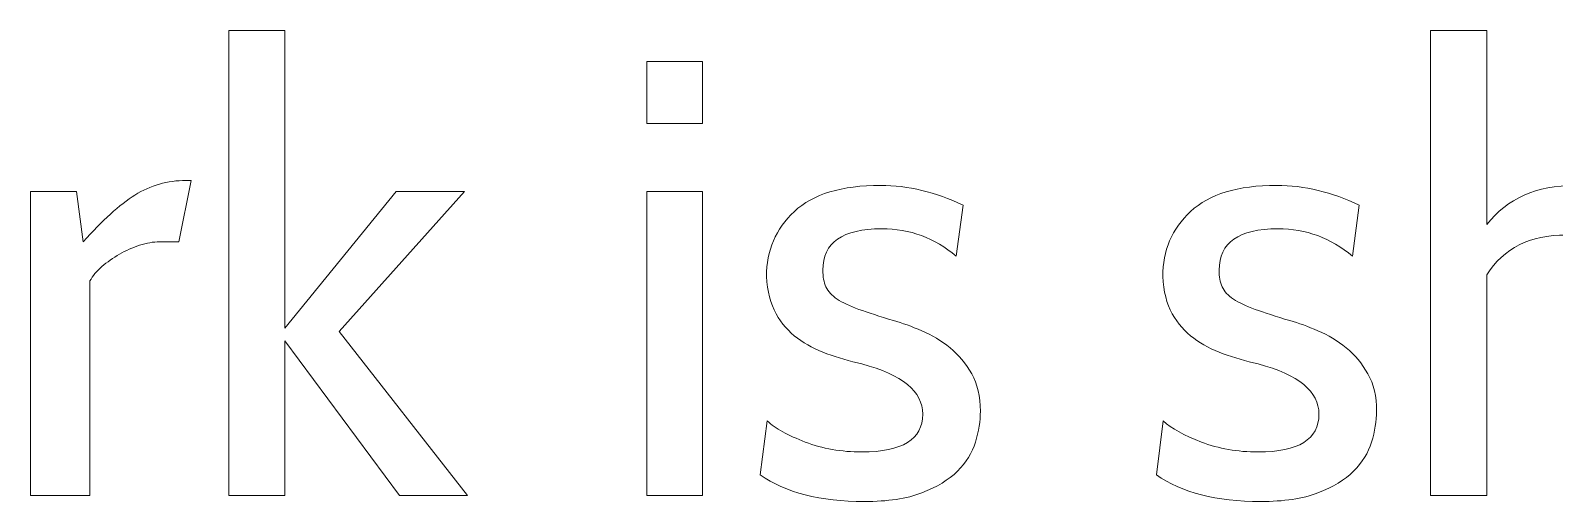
# Model space of a CAD drawing. Header units: centimetres. Extents: x -24 to 24.1, y -20.7 to 0.5.
# Drawn here: x 3.9099 to 4.1706, y -15.9601 to -15.8795 of the extents above; entities that cross this region are included whole.
import ezdxf

# ---------------------------------------------------------------- set-up
doc = ezdxf.new("R2010")
doc.units = ezdxf.units.CM
doc.header["$MEASUREMENT"] = 0
doc.layers.add('Layer 1', color=7, linetype='Continuous')

msp = doc.modelspace()

# ---------------------------------------------------------------- linework, layer by layer
at = {"layer": 'Layer 1', "color": 250, "lineweight": 9}
for points, knots in [([(3.95343, -15.95903), (3.95343, -15.95903), (3.94389, -15.95903), (3.94389, -15.95903), (3.94389, -15.95903), (3.94389, -15.95903), (3.94389, -15.87949), (3.94389, -15.87949), (3.94389, -15.87949), (3.94389, -15.87949), (3.95343, -15.87949), (3.95343, -15.87949), (3.95343, -15.87949), (3.95343, -15.87949), (3.95343, -15.93045), (3.95343, -15.93045), (3.95343, -15.93045), (3.95343, -15.93045), (3.97252, -15.90706), (3.97252, -15.90706), (3.97252, -15.90706), (3.97252, -15.90706), (3.98419, -15.90706), (3.98419, -15.90706), (3.98419, -15.90706), (3.98419, -15.90706), (3.96277, -15.93098), (3.96277, -15.93098), (3.96277, -15.93098), (3.96277, -15.93098), (3.98472, -15.95903), (3.98472, -15.95903), (3.98472, -15.95903), (3.98472, -15.95903), (3.97305, -15.95903), (3.97305, -15.95903), (3.97305, -15.95903), (3.97305, -15.95903), (3.95343, -15.93257), (3.95343, -15.93257), (3.95343, -15.93257), (3.95343, -15.93257), (3.95343, -15.95903), (3.95343, -15.95903)], [0, 0, 0, 0, 0.083333, 0.083333, 0.083333, 0.083333, 0.166667, 0.166667, 0.166667, 0.166667, 0.25, 0.25, 0.25, 0.25, 0.333333, 0.333333, 0.333333, 0.333333, 0.416667, 0.416667, 0.416667, 0.416667, 0.5, 0.5, 0.5, 0.5, 0.583333, 0.583333, 0.583333, 0.583333, 0.666667, 0.666667, 0.666667, 0.666667, 0.75, 0.75, 0.75, 0.75, 0.833333, 0.833333, 0.833333, 0.833333, 1, 1, 1, 1]), ([(4.1946, -15.95903), (4.1946, -15.95903), (4.18505, -15.95903), (4.18505, -15.95903), (4.18505, -15.95903), (4.18505, -15.95903), (4.18505, -15.93124), (4.18505, -15.93124), (4.18505, -15.93124), (4.18505, -15.92509), (4.18414, -15.92076), (4.1823, -15.91825), (4.1823, -15.91825), (4.18046, -15.91574), (4.17724, -15.91449), (4.17265, -15.91449), (4.17265, -15.91449), (4.16642, -15.91449), (4.1619, -15.91675), (4.15907, -15.92128), (4.15907, -15.92128), (4.15907, -15.92128), (4.15907, -15.95903), (4.15907, -15.95903), (4.15907, -15.95903), (4.15907, -15.95903), (4.14942, -15.95903), (4.14942, -15.95903), (4.14942, -15.95903), (4.14942, -15.95903), (4.14942, -15.87949), (4.14942, -15.87949), (4.14942, -15.87949), (4.14942, -15.87949), (4.15907, -15.87949), (4.15907, -15.87949), (4.15907, -15.87949), (4.15907, -15.87949), (4.15907, -15.91269), (4.15907, -15.91269), (4.15907, -15.91269), (4.16254, -15.90823), (4.16756, -15.906), (4.17413, -15.906), (4.17413, -15.906), (4.18778, -15.906), (4.1946, -15.91442), (4.1946, -15.93124), (4.1946, -15.93124), (4.1946, -15.93124), (4.1946, -15.95903), (4.1946, -15.95903)], [0, 0, 0, 0, 0.071429, 0.071429, 0.071429, 0.071429, 0.142857, 0.142857, 0.142857, 0.142857, 0.214286, 0.214286, 0.214286, 0.214286, 0.285714, 0.285714, 0.285714, 0.285714, 0.357143, 0.357143, 0.357143, 0.357143, 0.428571, 0.428571, 0.428571, 0.428571, 0.5, 0.5, 0.5, 0.5, 0.571429, 0.571429, 0.571429, 0.571429, 0.642857, 0.642857, 0.642857, 0.642857, 0.714286, 0.714286, 0.714286, 0.714286, 0.785714, 0.785714, 0.785714, 0.785714, 0.857143, 0.857143, 0.857143, 0.857143, 1, 1, 1, 1]), ([(4.02491, -15.8954), (4.02491, -15.8954), (4.01537, -15.8954), (4.01537, -15.8954), (4.01537, -15.8954), (4.01537, -15.8954), (4.01537, -15.88479), (4.01537, -15.88479), (4.01537, -15.88479), (4.01537, -15.88479), (4.02491, -15.88479), (4.02491, -15.88479), (4.02491, -15.88479), (4.02491, -15.88479), (4.02491, -15.8954), (4.02491, -15.8954)], [0, 0, 0, 0, 0.2, 0.2, 0.2, 0.2, 0.4, 0.4, 0.4, 0.4, 0.6, 0.6, 0.6, 0.6, 1, 1, 1, 1]), ([(3.93742, -15.90515), (3.93742, -15.90515), (3.9353, -15.91565), (3.9353, -15.91565), (3.9353, -15.91565), (3.9353, -15.91565), (3.93201, -15.91565), (3.93201, -15.91565), (3.93201, -15.91565), (3.93095, -15.91565), (3.92982, -15.91585), (3.92862, -15.91624), (3.92862, -15.91624), (3.92741, -15.91663), (3.92627, -15.91714), (3.92517, -15.91778), (3.92517, -15.91778), (3.92407, -15.91841), (3.92307, -15.91912), (3.92215, -15.9199), (3.92215, -15.9199), (3.92123, -15.92067), (3.92056, -15.92149), (3.92013, -15.92234), (3.92013, -15.92234), (3.92013, -15.92234), (3.92013, -15.95903), (3.92013, -15.95903), (3.92013, -15.95903), (3.92013, -15.95903), (3.90995, -15.95903), (3.90995, -15.95903), (3.90995, -15.95903), (3.90995, -15.95903), (3.90995, -15.90706), (3.90995, -15.90706), (3.90995, -15.90706), (3.90995, -15.90706), (3.9178, -15.90706), (3.9178, -15.90706), (3.9178, -15.90706), (3.9178, -15.90706), (3.91896, -15.91565), (3.91896, -15.91565), (3.91896, -15.91565), (3.92222, -15.91198), (3.92517, -15.90931), (3.92782, -15.90765), (3.92782, -15.90765), (3.93047, -15.90599), (3.93339, -15.90515), (3.93657, -15.90515), (3.93657, -15.90515), (3.93657, -15.90515), (3.93742, -15.90515), (3.93742, -15.90515)], [0, 0, 0, 0, 0.066667, 0.066667, 0.066667, 0.066667, 0.133333, 0.133333, 0.133333, 0.133333, 0.2, 0.2, 0.2, 0.2, 0.266667, 0.266667, 0.266667, 0.266667, 0.333333, 0.333333, 0.333333, 0.333333, 0.4, 0.4, 0.4, 0.4, 0.466667, 0.466667, 0.466667, 0.466667, 0.533333, 0.533333, 0.533333, 0.533333, 0.6, 0.6, 0.6, 0.6, 0.666667, 0.666667, 0.666667, 0.666667, 0.733333, 0.733333, 0.733333, 0.733333, 0.8, 0.8, 0.8, 0.8, 0.866667, 0.866667, 0.866667, 0.866667, 1, 1, 1, 1]), ([(4.05259, -15.96009), (4.04503, -15.96009), (4.03909, -15.95857), (4.03478, -15.95553), (4.03478, -15.95553), (4.03478, -15.95553), (4.03594, -15.9463), (4.03594, -15.9463), (4.03594, -15.9463), (4.03736, -15.94758), (4.03953, -15.94878), (4.04247, -15.94991), (4.04247, -15.94991), (4.0454, -15.95104), (4.04863, -15.95161), (4.05217, -15.95161), (4.05217, -15.95161), (4.0591, -15.95161), (4.06256, -15.94945), (4.06256, -15.94514), (4.06256, -15.94514), (4.06256, -15.94125), (4.0591, -15.93839), (4.05217, -15.93655), (4.05217, -15.93655), (4.05005, -15.93605), (4.04805, -15.93547), (4.04618, -15.9348), (4.04618, -15.9348), (4.0443, -15.93412), (4.04262, -15.93324), (4.04114, -15.93215), (4.04114, -15.93215), (4.03965, -15.93105), (4.03843, -15.92965), (4.03748, -15.92796), (4.03748, -15.92796), (4.03653, -15.92626), (4.03598, -15.92414), (4.03584, -15.92159), (4.03584, -15.92159), (4.03584, -15.91714), (4.03743, -15.91343), (4.04061, -15.91046), (4.04061, -15.91046), (4.04379, -15.90749), (4.0487, -15.906), (4.05535, -15.906), (4.05535, -15.906), (4.06009, -15.906), (4.06479, -15.90714), (4.06946, -15.9094), (4.06946, -15.9094), (4.06946, -15.9094), (4.06829, -15.91809), (4.06829, -15.91809), (4.06829, -15.91809), (4.06461, -15.91498), (4.06037, -15.91343), (4.05556, -15.91343), (4.05556, -15.91343), (4.04885, -15.91343), (4.04549, -15.91578), (4.04549, -15.92048), (4.04549, -15.92048), (4.04549, -15.92161), (4.04566, -15.92258), (4.04602, -15.92336), (4.04602, -15.92336), (4.04637, -15.92414), (4.04701, -15.92485), (4.04793, -15.92545), (4.04793, -15.92545), (4.04885, -15.92605), (4.05008, -15.92663), (4.05164, -15.92721), (4.05164, -15.92721), (4.05319, -15.92778), (4.05517, -15.92842), (4.05758, -15.92912), (4.05758, -15.92912), (4.05906, -15.92955), (4.06067, -15.93013), (4.0624, -15.93087), (4.0624, -15.93087), (4.06414, -15.93162), (4.06574, -15.93259), (4.06723, -15.93379), (4.06723, -15.93379), (4.06871, -15.93499), (4.06995, -15.93648), (4.07094, -15.93824), (4.07094, -15.93824), (4.07193, -15.94001), (4.07243, -15.94213), (4.07243, -15.94461), (4.07243, -15.94461), (4.07243, -15.9463), (4.07214, -15.94807), (4.07158, -15.94991), (4.07158, -15.94991), (4.07101, -15.95175), (4.06999, -15.95341), (4.0685, -15.95489), (4.0685, -15.95489), (4.06702, -15.95638), (4.06498, -15.95762), (4.0624, -15.95861), (4.0624, -15.95861), (4.05982, -15.9596), (4.05655, -15.96009), (4.05259, -15.96009)], [0, 0, 0, 0, 0.034483, 0.034483, 0.034483, 0.034483, 0.068966, 0.068966, 0.068966, 0.068966, 0.103448, 0.103448, 0.103448, 0.103448, 0.137931, 0.137931, 0.137931, 0.137931, 0.172414, 0.172414, 0.172414, 0.172414, 0.206897, 0.206897, 0.206897, 0.206897, 0.241379, 0.241379, 0.241379, 0.241379, 0.275862, 0.275862, 0.275862, 0.275862, 0.310345, 0.310345, 0.310345, 0.310345, 0.344828, 0.344828, 0.344828, 0.344828, 0.37931, 0.37931, 0.37931, 0.37931, 0.413793, 0.413793, 0.413793, 0.413793, 0.448276, 0.448276, 0.448276, 0.448276, 0.482759, 0.482759, 0.482759, 0.482759, 0.517241, 0.517241, 0.517241, 0.517241, 0.551724, 0.551724, 0.551724, 0.551724, 0.586207, 0.586207, 0.586207, 0.586207, 0.62069, 0.62069, 0.62069, 0.62069, 0.655172, 0.655172, 0.655172, 0.655172, 0.689655, 0.689655, 0.689655, 0.689655, 0.724138, 0.724138, 0.724138, 0.724138, 0.758621, 0.758621, 0.758621, 0.758621, 0.793103, 0.793103, 0.793103, 0.793103, 0.827586, 0.827586, 0.827586, 0.827586, 0.862069, 0.862069, 0.862069, 0.862069, 0.896552, 0.896552, 0.896552, 0.896552, 0.931034, 0.931034, 0.931034, 0.931034, 1, 1, 1, 1]), ([(4.12036, -15.96009), (4.1128, -15.96009), (4.10686, -15.95857), (4.10254, -15.95553), (4.10254, -15.95553), (4.10254, -15.95553), (4.10371, -15.9463), (4.10371, -15.9463), (4.10371, -15.9463), (4.10513, -15.94758), (4.1073, -15.94878), (4.11023, -15.94991), (4.11023, -15.94991), (4.11317, -15.95104), (4.1164, -15.95161), (4.11994, -15.95161), (4.11994, -15.95161), (4.12687, -15.95161), (4.13033, -15.94945), (4.13033, -15.94514), (4.13033, -15.94514), (4.13033, -15.94125), (4.12687, -15.93839), (4.11994, -15.93655), (4.11994, -15.93655), (4.11782, -15.93605), (4.11582, -15.93547), (4.11395, -15.9348), (4.11395, -15.9348), (4.11207, -15.93412), (4.11039, -15.93324), (4.10891, -15.93215), (4.10891, -15.93215), (4.10742, -15.93105), (4.1062, -15.92965), (4.10525, -15.92796), (4.10525, -15.92796), (4.10429, -15.92626), (4.10375, -15.92414), (4.10361, -15.92159), (4.10361, -15.92159), (4.10361, -15.91714), (4.1052, -15.91343), (4.10838, -15.91046), (4.10838, -15.91046), (4.11156, -15.90749), (4.11647, -15.906), (4.12312, -15.906), (4.12312, -15.906), (4.12786, -15.906), (4.13256, -15.90714), (4.13722, -15.9094), (4.13722, -15.9094), (4.13722, -15.9094), (4.13606, -15.91809), (4.13606, -15.91809), (4.13606, -15.91809), (4.13238, -15.91498), (4.12814, -15.91343), (4.12333, -15.91343), (4.12333, -15.91343), (4.11661, -15.91343), (4.11326, -15.91578), (4.11326, -15.92048), (4.11326, -15.92048), (4.11326, -15.92161), (4.11343, -15.92258), (4.11379, -15.92336), (4.11379, -15.92336), (4.11414, -15.92414), (4.11478, -15.92485), (4.1157, -15.92545), (4.1157, -15.92545), (4.11661, -15.92605), (4.11785, -15.92663), (4.11941, -15.92721), (4.11941, -15.92721), (4.12096, -15.92778), (4.12294, -15.92842), (4.12535, -15.92912), (4.12535, -15.92912), (4.12683, -15.92955), (4.12844, -15.93013), (4.13017, -15.93087), (4.13017, -15.93087), (4.1319, -15.93162), (4.13351, -15.93259), (4.135, -15.93379), (4.135, -15.93379), (4.13648, -15.93499), (4.13772, -15.93648), (4.13871, -15.93824), (4.13871, -15.93824), (4.1397, -15.94001), (4.14019, -15.94213), (4.14019, -15.94461), (4.14019, -15.94461), (4.14019, -15.9463), (4.13991, -15.94807), (4.13935, -15.94991), (4.13935, -15.94991), (4.13878, -15.95175), (4.13776, -15.95341), (4.13627, -15.95489), (4.13627, -15.95489), (4.13479, -15.95638), (4.13275, -15.95762), (4.13017, -15.95861), (4.13017, -15.95861), (4.12759, -15.9596), (4.12432, -15.96009), (4.12036, -15.96009)], [0, 0, 0, 0, 0.034483, 0.034483, 0.034483, 0.034483, 0.068966, 0.068966, 0.068966, 0.068966, 0.103448, 0.103448, 0.103448, 0.103448, 0.137931, 0.137931, 0.137931, 0.137931, 0.172414, 0.172414, 0.172414, 0.172414, 0.206897, 0.206897, 0.206897, 0.206897, 0.241379, 0.241379, 0.241379, 0.241379, 0.275862, 0.275862, 0.275862, 0.275862, 0.310345, 0.310345, 0.310345, 0.310345, 0.344828, 0.344828, 0.344828, 0.344828, 0.37931, 0.37931, 0.37931, 0.37931, 0.413793, 0.413793, 0.413793, 0.413793, 0.448276, 0.448276, 0.448276, 0.448276, 0.482759, 0.482759, 0.482759, 0.482759, 0.517241, 0.517241, 0.517241, 0.517241, 0.551724, 0.551724, 0.551724, 0.551724, 0.586207, 0.586207, 0.586207, 0.586207, 0.62069, 0.62069, 0.62069, 0.62069, 0.655172, 0.655172, 0.655172, 0.655172, 0.689655, 0.689655, 0.689655, 0.689655, 0.724138, 0.724138, 0.724138, 0.724138, 0.758621, 0.758621, 0.758621, 0.758621, 0.793103, 0.793103, 0.793103, 0.793103, 0.827586, 0.827586, 0.827586, 0.827586, 0.862069, 0.862069, 0.862069, 0.862069, 0.896552, 0.896552, 0.896552, 0.896552, 0.931034, 0.931034, 0.931034, 0.931034, 1, 1, 1, 1]), ([(4.02491, -15.95903), (4.02491, -15.95903), (4.01537, -15.95903), (4.01537, -15.95903), (4.01537, -15.95903), (4.01537, -15.95903), (4.01537, -15.90706), (4.01537, -15.90706), (4.01537, -15.90706), (4.01537, -15.90706), (4.02491, -15.90706), (4.02491, -15.90706), (4.02491, -15.90706), (4.02491, -15.90706), (4.02491, -15.95903), (4.02491, -15.95903)], [0, 0, 0, 0, 0.2, 0.2, 0.2, 0.2, 0.4, 0.4, 0.4, 0.4, 0.6, 0.6, 0.6, 0.6, 1, 1, 1, 1])]:
    msp.add_open_spline(points, degree=3, knots=knots, dxfattribs=at)

doc.saveas('drawing.dxf')
